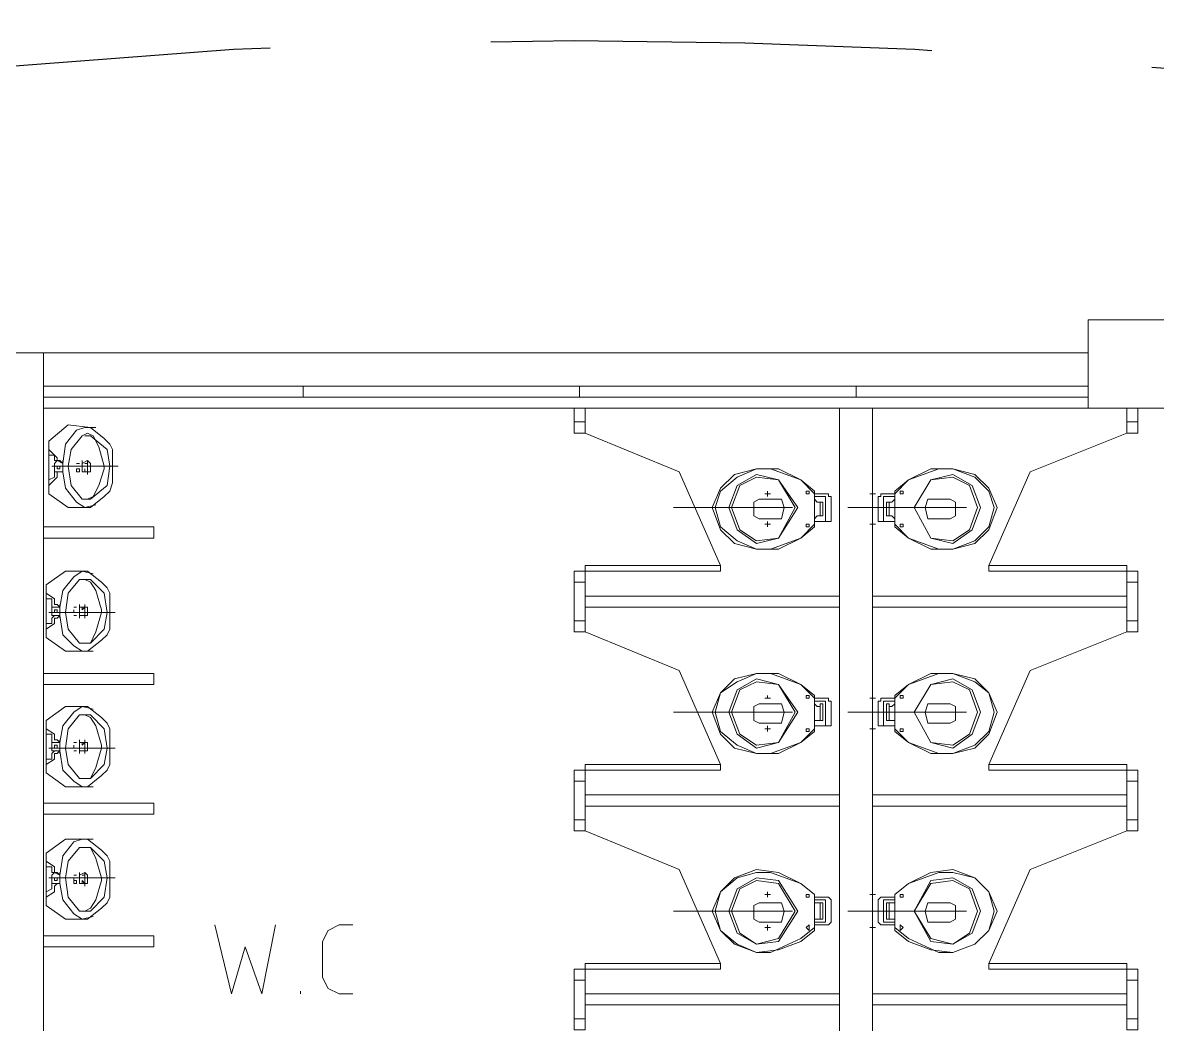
# Model space of a CAD drawing. Header units: millimetres. Extents: x 373 to 563, y 791 to 885.
# Drawn here: x 452.51 to 457.65, y 852.14 to 856.68 of the extents above; entities that cross this region are included whole.
import ezdxf

# ---------------------------------------------------------------- set-up
doc = ezdxf.new("R2010")
doc.units = ezdxf.units.MM
doc.linetypes.add('JIS_02_2.0', pattern=[3, 2, -1])
doc.layers.add('wireless', color=1, linetype='Continuous')

msp = doc.modelspace()

# ---------------------------------------------------------------- linework, layer by layer
at = {"color": 7, "lineweight": 0}
for points in [[(457.3347, 854.9281), (457.7355, 854.9281), (457.7355, 855.3289), (457.3347, 855.3289), (457.3347, 854.9281), (457.3347, 854.9281)], [(448.9681, 855.1786), (457.3347, 855.1786)], [(452.6003, 848.6907), (452.6003, 855.1786)], [(452.6003, 855.0283), (457.3347, 855.0283)], [(453.7776, 854.9782), (453.7776, 855.0283)], [(455.0301, 854.9782), (455.0301, 855.0283)], [(456.2826, 854.9782), (456.2826, 855.0283)], [(452.6003, 854.9782), (457.3347, 854.9782)], [(452.6003, 854.9281), (453.1013, 854.9281)], [(452.6253, 854.9281), (457.3347, 854.9281)], [(454.717, 854.9281), (453.7275, 854.9281)], [(455.0552, 854.8655), (455.0051, 854.8655), (455.0051, 854.9281), (455.0552, 854.9281), (455.0552, 854.8655), (455.0552, 854.8655)], [(455.0051, 854.8655), (455.0051, 854.9281)], [(455.0552, 854.8655), (455.0552, 854.9281)], [(456.0446, 854.9281), (456.1949, 854.9281)], [(456.2074, 850.5193), (456.2074, 854.9281)], [(456.3577, 850.5193), (456.3577, 854.9281)], [(457.51, 854.8655), (457.5601, 854.8655), (457.5601, 854.9281), (457.51, 854.9281), (457.51, 854.8655), (457.51, 854.8655)], [(457.51, 854.8655), (457.51, 854.9281)], [(457.5601, 854.8655), (457.5601, 854.9281)], [(452.8132, 854.8404), (452.713, 854.8529), (452.6253, 854.7778)], [(452.7506, 854.8279), (452.7005, 854.7653)], [(452.8383, 854.8404), (452.7882, 854.8404), (452.7506, 854.8279)], [(452.8758, 854.7903), (452.8132, 854.8404)], [(455.0552, 854.8154), (455.0051, 854.8154), (455.0051, 854.8655), (455.0552, 854.8655), (455.0552, 854.8154), (455.0552, 854.8154)], [(457.51, 854.8154), (457.5601, 854.8154), (457.5601, 854.8655), (457.51, 854.8655), (457.51, 854.8154), (457.51, 854.8154)], [(452.6253, 854.5523), (452.6253, 854.6651), (452.6253, 854.7778)], [(452.7756, 854.8028), (452.7255, 854.7402)], [(452.8257, 854.8028), (452.8007, 854.8154), (452.7756, 854.8028)], [(452.7882, 854.5148), (452.8132, 854.5148), (452.8884, 854.5774), (452.9009, 854.6651), (452.8884, 854.7402), (452.8132, 854.8028), (452.7882, 854.8028)], [(452.8508, 854.7527), (452.8257, 854.8028)], [(452.9009, 854.7653), (452.8758, 854.7903)], [(455.6689, 854.2142), (455.481, 854.64), (455.0552, 854.8154)], [(457.51, 854.8154), (457.0717, 854.64), (456.8838, 854.2142)], [(452.6253, 854.7402), (452.6504, 854.7152), (452.6629, 854.7026), (452.6629, 854.6901)], [(452.7005, 854.7653), (452.688, 854.6776)], [(452.7255, 854.7402), (452.713, 854.6651)], [(452.8758, 854.6651), (452.8508, 854.7527)], [(452.9134, 854.7402), (452.9009, 854.7653)], [(452.9134, 854.7026), (452.9134, 854.7402)], [(452.6253, 854.7152), (452.6504, 854.7152)], [(452.9385, 854.6651), (452.6379, 854.6651)], [(452.6504, 854.7026), (452.6504, 854.7152)], [(452.6504, 854.7026), (452.6504, 854.6901)], [(452.6504, 854.6901), (452.6629, 854.6901)], [(452.688, 854.6651), (452.688, 854.6776), (452.6629, 854.6901), (452.6504, 854.6776), (452.6504, 854.6651), (452.6504, 854.64), (452.6629, 854.64), (452.688, 854.64), (452.688, 854.6651), (452.688, 854.6651)], [(452.6629, 854.6901), (452.6754, 854.6901)], [(452.6754, 854.6651), (452.6629, 854.6651), (452.6629, 854.6525), (452.6754, 854.6525), (452.6754, 854.6651), (452.6754, 854.6651)], [(452.688, 854.6776), (452.6754, 854.6901)], [(452.688, 854.64), (452.688, 854.6901)], [(452.713, 854.6651), (452.7255, 854.5774)], [(452.7631, 854.6776), (452.7506, 854.6776), (452.7631, 854.6776), (452.7631, 854.6776)], [(452.7756, 854.6901), (452.7756, 854.6776), (452.7756, 854.6901), (452.7756, 854.6901)], [(452.8132, 854.6651), (452.8132, 854.6776), (452.8007, 854.6901), (452.7756, 854.6776), (452.7756, 854.6651), (452.7756, 854.64), (452.8007, 854.64), (452.8132, 854.64), (452.8132, 854.6651), (452.8132, 854.6651)], [(452.7756, 854.6651), (452.7756, 854.6525), (452.7756, 854.6651), (452.7756, 854.6651)], [(452.8007, 854.6776), (452.7882, 854.6776), (452.8007, 854.6776), (452.8007, 854.6776)], [(452.8007, 854.6901), (452.8007, 854.6651)], [(452.8007, 854.6651), (452.8007, 854.6525), (452.8007, 854.6651), (452.8007, 854.6651)], [(452.8007, 854.6275), (452.8007, 854.6651)], [(452.8758, 854.6651), (452.8758, 854.6525)], [(452.9134, 854.6651), (452.9134, 854.7026)], [(452.9134, 854.6275), (452.9134, 854.6651)], [(452.6253, 854.5774), (452.6504, 854.6024), (452.6629, 854.615), (452.6629, 854.6275)], [(452.6253, 854.615), (452.6253, 854.6024)], [(452.6253, 854.6024), (452.6504, 854.615)], [(452.6629, 854.64), (452.6504, 854.64), (452.6504, 854.6275)], [(452.6504, 854.615), (452.6504, 854.6275)], [(452.6754, 854.64), (452.6629, 854.64), (452.6629, 854.6275)], [(452.6754, 854.64), (452.688, 854.64)], [(452.688, 854.64), (452.7005, 854.5649), (452.7506, 854.5022)], [(452.7631, 854.64), (452.7631, 854.6525), (452.7506, 854.6525), (452.7506, 854.64), (452.7631, 854.64), (452.7631, 854.64)], [(452.7882, 854.64), (452.7882, 854.6525), (452.7882, 854.64), (452.7882, 854.64)], [(452.8508, 854.5774), (452.8758, 854.6525)], [(452.9134, 854.5899), (452.9134, 854.6275)], [(456.0947, 854.5398), (456.0321, 854.6024), (455.8943, 854.6525), (455.8317, 854.6525), (455.744, 854.615), (455.6689, 854.5523), (455.6438, 854.4772), (455.6689, 854.3895), (455.744, 854.3269), (455.8317, 854.2893), (455.8943, 854.2893), (456.0321, 854.3394), (456.0947, 854.402)], [(455.7315, 854.6275), (455.6689, 854.5649)], [(455.9319, 854.6024), (455.8317, 854.6275), (455.744, 854.5774), (455.7064, 854.4772), (455.744, 854.377), (455.8317, 854.3144), (455.9319, 854.3394), (456.0196, 854.4772)], [(455.9319, 854.6024), (455.8317, 854.615), (455.7565, 854.5774), (455.719, 854.4772), (455.7565, 854.377), (455.8317, 854.3269), (455.9319, 854.3394), (456.007, 854.4772)], [(455.8317, 854.6525), (455.7315, 854.6275)], [(455.9319, 854.6525), (455.8317, 854.6525)], [(456.0321, 854.6024), (455.9319, 854.6525)], [(456.5206, 854.3394), (456.6208, 854.2893), (456.721, 854.2893), (456.8212, 854.3144), (456.8838, 854.377), (456.9214, 854.4772), (456.8838, 854.5649), (456.8212, 854.6275), (456.721, 854.6525), (456.6208, 854.6525), (456.5206, 854.6024), (456.4579, 854.5523), (456.4579, 854.5398), (456.3953, 854.5398)], [(456.6583, 854.6525), (456.5206, 854.6024)], [(456.721, 854.6275), (456.6208, 854.6024)], [(456.721, 854.615), (456.6208, 854.6024)], [(456.721, 854.6525), (456.6583, 854.6525)], [(456.8212, 854.615), (456.721, 854.6525)], [(456.8086, 854.5774), (456.721, 854.6275)], [(456.7961, 854.5774), (456.721, 854.615)], [(456.8838, 854.5523), (456.8212, 854.615)], [(452.7255, 854.5774), (452.7756, 854.5148)], [(452.8257, 854.5273), (452.8508, 854.5774)], [(452.9009, 854.5523), (452.9134, 854.5899)], [(455.6689, 854.5649), (455.6313, 854.4772)], [(456.007, 854.4772), (455.9319, 854.6024)], [(456.0196, 854.4772), (455.9319, 854.6024)], [(456.0947, 854.5523), (456.0321, 854.6024)], [(456.5206, 854.6024), (456.4579, 854.5398)], [(456.6208, 854.6024), (456.5456, 854.4772)], [(456.6208, 854.6024), (456.5456, 854.4772)], [(456.8337, 854.4772), (456.7961, 854.5774)], [(456.8462, 854.4772), (456.8086, 854.5774)], [(452.6253, 854.5523), (452.6253, 854.5398)], [(452.6253, 854.5398), (452.713, 854.4772), (452.8132, 854.4772)], [(452.7756, 854.5148), (452.8007, 854.5148), (452.8257, 854.5273)], [(452.8132, 854.4772), (452.8758, 854.5273)], [(452.8758, 854.5273), (452.9009, 854.5523)], [(455.8442, 854.5148), (455.8192, 854.5022)], [(455.8442, 854.5148), (455.9444, 854.5148)], [(455.8693, 854.5398), (455.8943, 854.5398)], [(455.8818, 854.5523), (455.8818, 854.5273)], [(455.9444, 854.4271), (455.9569, 854.4772), (455.9444, 854.5148)], [(456.0697, 854.5398), (456.0697, 854.5523), (456.0571, 854.5523), (456.0571, 854.5398), (456.0697, 854.5398), (456.0697, 854.5398)], [(456.0947, 854.5398), (456.0947, 854.5523)], [(456.0947, 854.5398), (456.1573, 854.5398)], [(456.0947, 854.5398), (456.0947, 854.4772)], [(456.0947, 854.5273), (456.1448, 854.5273)], [(456.0947, 854.5148), (456.1072, 854.5022)], [(456.1448, 854.5148), (456.1448, 854.5273)], [(456.1448, 854.5148), (456.1448, 854.4772), (456.1448, 854.4271)], [(456.1699, 854.5273), (456.1573, 854.5273), (456.1573, 854.5398)], [(456.1699, 854.5273), (456.1699, 854.4772), (456.1699, 854.4146)], [(456.3703, 854.5398), (456.3452, 854.5398)], [(456.3577, 854.5523), (456.3577, 854.5273)], [(456.3953, 854.5398), (456.3953, 854.5273), (456.3828, 854.5273)], [(456.3828, 854.5273), (456.3828, 854.4772), (456.3828, 854.4146)], [(456.4579, 854.5273), (456.4078, 854.5273)], [(456.4078, 854.5273), (456.4078, 854.5148)], [(456.4078, 854.5148), (456.4078, 854.4772), (456.4078, 854.4271)], [(456.4454, 854.5022), (456.4579, 854.5148)], [(456.4579, 854.5398), (456.4579, 854.4772)], [(456.4955, 854.5398), (456.4955, 854.5523), (456.483, 854.5523), (456.483, 854.5398), (456.4955, 854.5398), (456.4955, 854.5398)], [(456.6082, 854.5148), (456.5957, 854.4772), (456.6082, 854.4271)], [(456.7335, 854.5022), (456.7084, 854.5148), (456.6082, 854.5148)], [(456.9088, 854.4772), (456.8838, 854.5523)], [(452.7506, 854.5022), (452.7882, 854.4772), (452.8383, 854.4897)], [(455.456, 854.4772), (455.9945, 854.4772)], [(455.6313, 854.4772), (455.6689, 854.377)], [(455.8192, 854.4396), (455.8192, 854.5022)], [(456.0947, 854.4146), (456.0947, 854.4772)], [(456.1072, 854.5022), (456.1198, 854.5022), (456.1323, 854.5022), (456.1323, 854.4772)], [(456.1072, 854.4396), (456.1198, 854.4396), (456.1323, 854.4396), (456.1323, 854.4772)], [(456.1198, 854.5022), (456.1198, 854.4772), (456.1198, 854.4396)], [(456.7836, 854.4772), (456.245, 854.4772)], [(456.4454, 854.5022), (456.4329, 854.5022), (456.4204, 854.5022), (456.4204, 854.4772)], [(456.4454, 854.4396), (456.4329, 854.4396), (456.4204, 854.4396), (456.4204, 854.4772)], [(456.4329, 854.5022), (456.4329, 854.4772), (456.4329, 854.4396)], [(456.9088, 854.4772), (456.8838, 854.3895), (456.8212, 854.3269), (456.721, 854.2893), (456.6583, 854.2893), (456.5206, 854.3394), (456.4579, 854.402)], [(456.4579, 854.4146), (456.4579, 854.4772)], [(456.5456, 854.4772), (456.6208, 854.3394)], [(456.5456, 854.4772), (456.6208, 854.3394)], [(456.7335, 854.4396), (456.7335, 854.5022)], [(456.7961, 854.377), (456.8337, 854.4772)], [(456.8086, 854.377), (456.8462, 854.4772)], [(455.9444, 854.4271), (455.8442, 854.4271), (455.8192, 854.4396)], [(455.8818, 854.3895), (455.8818, 854.4146)], [(456.1072, 854.4396), (456.0947, 854.4271)], [(456.1448, 854.4146), (456.0947, 854.4146)], [(456.1573, 854.4146), (456.0947, 854.4146), (456.0947, 854.402), (456.0947, 854.3895)], [(456.1448, 854.4146), (456.1448, 854.4271)], [(456.1573, 854.4146), (456.1699, 854.4146)], [(456.3577, 854.3895), (456.3577, 854.4146)], [(456.3828, 854.4146), (456.3953, 854.4146)], [(456.3953, 854.4146), (456.4579, 854.4146), (456.4579, 854.402), (456.4579, 854.3895)], [(456.4078, 854.4271), (456.4078, 854.4146)], [(456.4078, 854.4146), (456.4579, 854.4146)], [(456.4579, 854.4271), (456.4454, 854.4396)], [(456.6082, 854.4271), (456.7084, 854.4271), (456.7335, 854.4396)], [(452.6003, 854.3895), (453.1013, 854.3895)], [(453.1013, 854.3394), (453.1013, 854.3895)], [(455.6689, 854.377), (455.7315, 854.3144)], [(455.8693, 854.402), (455.8943, 854.402)], [(456.0947, 854.3895), (456.0321, 854.3394)], [(456.0697, 854.402), (456.0571, 854.402), (456.0571, 854.3895), (456.0697, 854.3895), (456.0697, 854.402), (456.0697, 854.402)], [(456.3703, 854.402), (456.3452, 854.402)], [(456.4579, 854.3895), (456.5206, 854.3394)], [(456.4955, 854.402), (456.483, 854.402), (456.483, 854.3895), (456.4955, 854.3895), (456.4955, 854.402), (456.4955, 854.402)], [(456.721, 854.3269), (456.7961, 854.377)], [(456.721, 854.3144), (456.8086, 854.377)], [(452.6003, 854.3394), (453.1013, 854.3394)], [(455.7315, 854.3144), (455.8317, 854.2893)], [(455.9319, 854.2893), (456.0321, 854.3394)], [(456.6208, 854.3394), (456.721, 854.3269)], [(456.6208, 854.3394), (456.721, 854.3144)], [(455.8317, 854.2893), (455.9319, 854.2893)], [(455.0552, 854.1891), (455.6689, 854.1891), (455.6689, 854.2142), (455.0552, 854.2142), (455.0552, 854.1891), (455.0552, 854.1891)], [(457.51, 854.1891), (456.8838, 854.1891), (456.8838, 854.2142), (457.51, 854.2142), (457.51, 854.1891), (457.51, 854.1891)], [(452.8007, 854.1891), (452.7005, 854.1891), (452.6128, 854.1265)], [(452.7381, 854.1641), (452.688, 854.1014)], [(452.7631, 854.1515), (452.713, 854.0889)], [(452.8257, 854.1766), (452.7756, 854.1891), (452.7381, 854.1641)], [(452.8132, 854.139), (452.7882, 854.1515), (452.7631, 854.1515)], [(452.7756, 853.8635), (452.8132, 853.8635), (452.8758, 853.9261), (452.8884, 854.0012), (452.8758, 854.0889), (452.8132, 854.1515), (452.7756, 854.1515)], [(452.8633, 854.139), (452.8007, 854.1891)], [(455.0552, 854.139), (455.0051, 854.139), (455.0051, 854.1891), (455.0552, 854.1891), (455.0552, 854.139), (455.0552, 854.139)], [(457.51, 854.139), (457.5601, 854.139), (457.5601, 854.1891), (457.51, 854.1891), (457.51, 854.139), (457.51, 854.139)], [(452.6128, 853.9011), (452.6128, 854.0012), (452.6128, 854.114), (452.6128, 854.1265)], [(452.688, 854.1014), (452.6754, 854.0263)], [(452.8383, 854.1014), (452.8132, 854.139)], [(452.8633, 854.0138), (452.8383, 854.1014)], [(452.8884, 854.114), (452.8633, 854.139)], [(452.9009, 854.0889), (452.8884, 854.114)], [(455.0552, 853.9637), (455.0051, 853.9637), (455.0051, 854.139), (455.0552, 854.139), (455.0552, 853.9637), (455.0552, 853.9637)], [(455.0051, 853.9637), (455.0051, 854.139)], [(455.0552, 853.9637), (455.0552, 854.139)], [(457.51, 853.9637), (457.5601, 853.9637), (457.5601, 854.139), (457.51, 854.139), (457.51, 853.9637), (457.51, 853.9637)], [(457.51, 853.9637), (457.51, 854.139)], [(457.5601, 853.9637), (457.5601, 854.139)], [(452.6128, 854.0889), (452.6504, 854.0639), (452.6504, 854.0513), (452.6504, 854.0388)], [(452.6128, 854.0639), (452.6379, 854.0639)], [(452.6379, 854.0513), (452.6379, 854.0639)], [(452.6379, 854.0513), (452.6379, 854.0388)], [(452.713, 854.0889), (452.7005, 854.0012)], [(452.9009, 854.0388), (452.9009, 854.0889)], [(455.0552, 854.0764), (456.2074, 854.0764)], [(456.3577, 854.0764), (457.51, 854.0764)], [(452.9259, 854.0012), (452.6253, 854.0012)], [(452.6379, 854.0388), (452.6379, 854.0263), (452.6504, 854.0263)], [(452.6754, 854.0012), (452.6754, 854.0263), (452.6504, 854.0263), (452.6379, 854.0263), (452.6379, 854.0012), (452.6379, 853.9887), (452.6504, 853.9887), (452.6754, 853.9887), (452.6754, 854.0012), (452.6754, 854.0012)], [(452.6504, 854.0388), (452.6629, 854.0388)], [(452.6629, 854.0012), (452.6629, 854.0138), (452.6504, 854.0138), (452.6504, 854.0012), (452.6629, 854.0012), (452.6629, 854.0012)], [(452.6754, 854.0263), (452.6629, 854.0388)], [(452.6754, 853.9762), (452.6754, 854.0388)], [(452.7005, 854.0012), (452.713, 853.9261)], [(452.7506, 854.0263), (452.7381, 854.0263), (452.7506, 854.0263), (452.7506, 854.0263)], [(452.7381, 854.0012), (452.7381, 854.0138), (452.7381, 854.0012), (452.7381, 854.0012)], [(452.7631, 854.0263), (452.7631, 854.0388), (452.7631, 854.0263), (452.7631, 854.0263)], [(452.8007, 854.0012), (452.8007, 854.0263), (452.7882, 854.0263), (452.7631, 854.0263), (452.7631, 854.0012), (452.7631, 853.9887), (452.7882, 853.9887), (452.8007, 853.9887), (452.8007, 854.0012), (452.8007, 854.0012)], [(452.7631, 854.0012), (452.7631, 854.0138), (452.7631, 854.0012), (452.7631, 854.0012)], [(452.7882, 854.0263), (452.7756, 854.0263), (452.7756, 854.0138), (452.7882, 854.0263), (452.7882, 854.0263)], [(452.7882, 854.0388), (452.7882, 854.0012)], [(452.7882, 854.0012), (452.7882, 854.0138), (452.7882, 854.0012), (452.7882, 854.0012)], [(452.7882, 853.9762), (452.7882, 854.0012)], [(452.8383, 853.9136), (452.8633, 854.0012)], [(452.8633, 854.0138), (452.8633, 854.0012)], [(452.9009, 854.0138), (452.9009, 854.0388)], [(452.9009, 854.0138), (452.9009, 854.0012)], [(452.9009, 853.9762), (452.9009, 854.0012)], [(455.0552, 854.0263), (456.2074, 854.0263)], [(456.3577, 854.0263), (457.51, 854.0263)], [(452.6128, 853.9261), (452.6504, 853.9512), (452.6504, 853.9637), (452.6504, 853.9762)], [(452.6128, 853.9512), (452.6379, 853.9512)], [(452.6504, 853.9887), (452.6379, 853.9762)], [(452.6379, 853.9637), (452.6379, 853.9762)], [(452.6379, 853.9512), (452.6379, 853.9637)], [(452.6629, 853.9762), (452.6504, 853.9762)], [(452.6629, 853.9762), (452.6754, 853.9887)], [(452.6754, 853.9887), (452.688, 853.9011), (452.7381, 853.851)], [(452.7506, 853.9887), (452.7381, 853.9887), (452.7506, 853.9887), (452.7506, 853.9887)], [(452.7631, 853.9887), (452.7631, 853.9762), (452.7631, 853.9887), (452.7631, 853.9887)], [(452.7882, 853.9887), (452.7756, 853.9887), (452.7882, 853.9887), (452.7882, 853.9887)], [(452.9009, 853.9261), (452.9009, 853.9762)], [(455.0552, 853.9136), (455.0051, 853.9136), (455.0051, 853.9637), (455.0552, 853.9637), (455.0552, 853.9136), (455.0552, 853.9136)], [(457.51, 853.9136), (457.5601, 853.9136), (457.5601, 853.9637), (457.51, 853.9637), (457.51, 853.9136), (457.51, 853.9136)], [(452.6128, 853.9011), (452.6128, 853.8885)], [(452.713, 853.9261), (452.7631, 853.8635)], [(452.8132, 853.8635), (452.8383, 853.9136)], [(452.8633, 853.876), (452.8884, 853.9011)], [(452.8884, 853.9011), (452.9009, 853.9261)], [(455.6689, 853.3124), (455.481, 853.7382), (455.0552, 853.9136)], [(457.51, 853.9136), (457.0717, 853.7382), (456.8838, 853.3124)], [(452.6128, 853.8885), (452.7005, 853.8259), (452.8007, 853.8259)], [(452.7381, 853.851), (452.7756, 853.8259), (452.8257, 853.8259)], [(452.7631, 853.8635), (452.7882, 853.8635), (452.8132, 853.8635)], [(452.8007, 853.8259), (452.8633, 853.876)], [(452.6003, 853.7257), (453.1013, 853.7257)], [(453.1013, 853.6756), (453.1013, 853.7257)], [(456.0947, 853.613), (456.0321, 853.6756), (455.8943, 853.7257), (455.8317, 853.7257), (455.744, 853.6881), (455.6689, 853.638), (455.6438, 853.5504), (455.6689, 853.4627), (455.744, 853.4001), (455.8317, 853.3625), (455.8943, 853.3625), (456.0321, 853.4126), (456.0947, 853.4752)], [(455.7315, 853.7007), (455.6689, 853.638)], [(455.9319, 853.6756), (455.8317, 853.7007), (455.744, 853.6506), (455.7064, 853.5504), (455.744, 853.4502), (455.8317, 853.3875), (455.9319, 853.4126), (456.0196, 853.5504)], [(455.9319, 853.6756), (455.8317, 853.6881), (455.7565, 853.6506), (455.719, 853.5504), (455.7565, 853.4502), (455.8317, 853.4001), (455.9319, 853.4126), (456.007, 853.5504)], [(455.8317, 853.7257), (455.7315, 853.7007)], [(455.9319, 853.7257), (455.8317, 853.7257)], [(456.0321, 853.6756), (455.9319, 853.7257)], [(456.5206, 853.4126), (456.6208, 853.3625), (456.721, 853.3625), (456.8212, 853.3875), (456.8838, 853.4502), (456.9214, 853.5504), (456.8838, 853.638), (456.8212, 853.7007), (456.721, 853.7257), (456.6208, 853.7257), (456.5206, 853.6756), (456.4579, 853.6255), (456.4579, 853.613), (456.3953, 853.613)], [(456.6583, 853.7257), (456.5206, 853.6756)], [(456.721, 853.7007), (456.6208, 853.6756)], [(456.721, 853.6881), (456.6208, 853.6756)], [(456.721, 853.7257), (456.6583, 853.7257)], [(456.8212, 853.6881), (456.721, 853.7257)], [(456.8086, 853.6506), (456.721, 853.7007)], [(456.7961, 853.6506), (456.721, 853.6881)], [(456.8838, 853.638), (456.8212, 853.6881)], [(452.6003, 853.6756), (453.1013, 853.6756)], [(455.6689, 853.638), (455.6313, 853.5504)], [(456.007, 853.5504), (455.9319, 853.6756)], [(456.0196, 853.5504), (455.9319, 853.6756)], [(456.0947, 853.6255), (456.0321, 853.6756)], [(456.5206, 853.6756), (456.4579, 853.613)], [(456.6208, 853.6756), (456.5456, 853.5504)], [(456.6208, 853.6756), (456.5456, 853.5504)], [(456.8337, 853.5504), (456.7961, 853.6506)], [(456.8462, 853.5504), (456.8086, 853.6506)], [(456.9088, 853.5504), (456.8838, 853.638)], [(455.8442, 853.5879), (455.8192, 853.5754)], [(455.8442, 853.5879), (455.9444, 853.5879)], [(455.8693, 853.613), (455.8943, 853.613)], [(455.8818, 853.6255), (455.8818, 853.613)], [(455.9444, 853.5003), (455.9569, 853.5504), (455.9444, 853.5879)], [(456.0697, 853.613), (456.0697, 853.6255), (456.0571, 853.6255), (456.0571, 853.613), (456.0697, 853.613), (456.0697, 853.613)], [(456.0947, 853.6255), (456.0947, 853.613), (456.1573, 853.613)], [(456.0947, 853.613), (456.0947, 853.5504)], [(456.0947, 853.6005), (456.1448, 853.6005)], [(456.0947, 853.5879), (456.1072, 853.5754)], [(456.1072, 853.5754), (456.1198, 853.5754), (456.1198, 853.5879), (456.1323, 853.5879), (456.1323, 853.5754), (456.1323, 853.5504)], [(456.1448, 853.5879), (456.1448, 853.6005)], [(456.1448, 853.5879), (456.1448, 853.5504), (456.1448, 853.5003)], [(456.1699, 853.6005), (456.1573, 853.6005), (456.1573, 853.613)], [(456.1699, 853.6005), (456.1699, 853.5504), (456.1699, 853.4877)], [(456.3703, 853.613), (456.3452, 853.613)], [(456.3577, 853.6255), (456.3577, 853.613)], [(456.3953, 853.613), (456.3953, 853.6005), (456.3828, 853.6005)], [(456.3828, 853.6005), (456.3828, 853.5504), (456.3828, 853.4877)], [(456.4579, 853.6005), (456.4078, 853.6005)], [(456.4078, 853.6005), (456.4078, 853.5879)], [(456.4078, 853.5879), (456.4078, 853.5504), (456.4078, 853.5003)], [(456.4454, 853.5754), (456.4329, 853.5754), (456.4329, 853.5879), (456.4204, 853.5879), (456.4204, 853.5754), (456.4204, 853.5504)], [(456.4454, 853.5754), (456.4579, 853.5879)], [(456.4579, 853.613), (456.4579, 853.5504)], [(456.4955, 853.613), (456.4955, 853.6255), (456.483, 853.6255), (456.483, 853.613), (456.4955, 853.613), (456.4955, 853.613)], [(456.6082, 853.5879), (456.5957, 853.5504), (456.6082, 853.5003)], [(456.7335, 853.5754), (456.7084, 853.5879), (456.6082, 853.5879)], [(452.8007, 853.5754), (452.7005, 853.5754), (452.6128, 853.5128)], [(452.7381, 853.5504), (452.688, 853.4877)], [(452.7631, 853.5378), (452.713, 853.4752)], [(452.8257, 853.5629), (452.7756, 853.5754), (452.7381, 853.5504)], [(452.8132, 853.5253), (452.7882, 853.5378), (452.7631, 853.5378)], [(452.7756, 853.2498), (452.8132, 853.2498), (452.8758, 853.3124), (452.8884, 853.3875), (452.8758, 853.4752), (452.8132, 853.5378), (452.7756, 853.5378)], [(452.8633, 853.5253), (452.8007, 853.5754)], [(455.456, 853.5504), (455.9945, 853.5504)], [(455.6313, 853.5504), (455.6689, 853.4502)], [(455.8192, 853.5128), (455.8192, 853.5754)], [(456.0947, 853.4877), (456.0947, 853.5504)], [(456.1072, 853.5128), (456.1198, 853.5128), (456.1323, 853.5128), (456.1323, 853.5504)], [(456.1198, 853.5754), (456.1198, 853.5504), (456.1198, 853.5128)], [(456.7836, 853.5504), (456.245, 853.5504)], [(456.4454, 853.5128), (456.4329, 853.5128), (456.4204, 853.5128), (456.4204, 853.5504)], [(456.4329, 853.5754), (456.4329, 853.5504), (456.4329, 853.5128)], [(456.9088, 853.5504), (456.8838, 853.4627), (456.8212, 853.4001), (456.721, 853.3625), (456.6583, 853.3625), (456.5206, 853.4126), (456.4579, 853.4752)], [(456.4579, 853.4877), (456.4579, 853.5504)], [(456.5456, 853.5504), (456.6208, 853.4126)], [(456.5456, 853.5504), (456.6208, 853.4126)], [(456.7335, 853.5128), (456.7335, 853.5754)], [(456.7961, 853.4502), (456.8337, 853.5504)], [(456.8086, 853.4502), (456.8462, 853.5504)], [(452.6128, 853.2873), (452.6128, 853.3875), (452.6128, 853.5003), (452.6128, 853.5128)], [(452.688, 853.4877), (452.6754, 853.4126)], [(452.8383, 853.4877), (452.8132, 853.5253)], [(452.8633, 853.4001), (452.8383, 853.4877)], [(452.8884, 853.5003), (452.8633, 853.5253)], [(452.9009, 853.4752), (452.8884, 853.5003)], [(455.9444, 853.5003), (455.8442, 853.5003), (455.8192, 853.5128)], [(455.8818, 853.4627), (455.8818, 853.4877)], [(456.1072, 853.5128), (456.0947, 853.5128), (456.0947, 853.5003)], [(456.1448, 853.4877), (456.0947, 853.4877)], [(456.1573, 853.4877), (456.0947, 853.4877), (456.0947, 853.4752), (456.0947, 853.4627)], [(456.1448, 853.4877), (456.1448, 853.5003)], [(456.1573, 853.4877), (456.1699, 853.4877)], [(456.3577, 853.4627), (456.3577, 853.4877)], [(456.3828, 853.4877), (456.3953, 853.4877)], [(456.3953, 853.4877), (456.4579, 853.4877), (456.4579, 853.4752), (456.4579, 853.4627)], [(456.4078, 853.5003), (456.4078, 853.4877)], [(456.4078, 853.4877), (456.4579, 853.4877)], [(456.4579, 853.5003), (456.4579, 853.5128), (456.4454, 853.5128)], [(456.6082, 853.5003), (456.7084, 853.5003), (456.7335, 853.5128)], [(452.6128, 853.4752), (452.6504, 853.4502), (452.6504, 853.4376), (452.6504, 853.4251)], [(452.6128, 853.4502), (452.6379, 853.4502)], [(452.6379, 853.4376), (452.6379, 853.4502)], [(452.6379, 853.4376), (452.6379, 853.4251)], [(452.713, 853.4752), (452.7005, 853.3875)], [(452.9009, 853.4251), (452.9009, 853.4752)], [(455.6689, 853.4502), (455.7315, 853.3875)], [(455.8693, 853.4752), (455.8943, 853.4752)], [(456.0947, 853.4627), (456.0321, 853.4126)], [(456.0697, 853.4752), (456.0571, 853.4752), (456.0571, 853.4627), (456.0697, 853.4627), (456.0697, 853.4752), (456.0697, 853.4752)], [(456.3703, 853.4752), (456.3452, 853.4752)], [(456.4579, 853.4627), (456.5206, 853.4126)], [(456.4955, 853.4752), (456.483, 853.4752), (456.483, 853.4627), (456.4955, 853.4627), (456.4955, 853.4752), (456.4955, 853.4752)], [(456.721, 853.4001), (456.7961, 853.4502)], [(456.721, 853.3875), (456.8086, 853.4502)], [(452.9259, 853.3875), (452.6253, 853.3875)], [(452.6379, 853.4251), (452.6379, 853.4126), (452.6504, 853.4126)], [(452.6754, 853.3875), (452.6754, 853.4126), (452.6504, 853.4126), (452.6379, 853.4126), (452.6379, 853.3875), (452.6379, 853.375), (452.6504, 853.375), (452.6754, 853.375), (452.6754, 853.3875), (452.6754, 853.3875)], [(452.6504, 853.4251), (452.6629, 853.4251)], [(452.6629, 853.3875), (452.6629, 853.4001), (452.6504, 853.4001), (452.6504, 853.3875), (452.6629, 853.3875), (452.6629, 853.3875)], [(452.6754, 853.4126), (452.6629, 853.4251)], [(452.6754, 853.3625), (452.6754, 853.4251)], [(452.7005, 853.3875), (452.713, 853.3124)], [(452.7506, 853.4126), (452.7381, 853.4126), (452.7506, 853.4126), (452.7506, 853.4126)], [(452.7381, 853.3875), (452.7381, 853.4001), (452.7381, 853.3875), (452.7381, 853.3875)], [(452.7631, 853.4126), (452.7631, 853.4251), (452.7631, 853.4126), (452.7631, 853.4126)], [(452.8007, 853.3875), (452.8007, 853.4126), (452.7882, 853.4126), (452.7631, 853.4126), (452.7631, 853.3875), (452.7631, 853.375), (452.7882, 853.375), (452.8007, 853.375), (452.8007, 853.3875), (452.8007, 853.3875)], [(452.7631, 853.3875), (452.7631, 853.4001), (452.7631, 853.3875), (452.7631, 853.3875)], [(452.7882, 853.4126), (452.7756, 853.4126), (452.7756, 853.4001), (452.7882, 853.4126), (452.7882, 853.4126)], [(452.7882, 853.4251), (452.7882, 853.3875)], [(452.7882, 853.3875), (452.7882, 853.4001), (452.7882, 853.3875), (452.7882, 853.3875)], [(452.7882, 853.3625), (452.7882, 853.3875)], [(452.8383, 853.2999), (452.8633, 853.3875)], [(452.8633, 853.4001), (452.8633, 853.3875)], [(452.9009, 853.4001), (452.9009, 853.4251)], [(452.9009, 853.4001), (452.9009, 853.3875)], [(452.9009, 853.3625), (452.9009, 853.3875)], [(455.7315, 853.3875), (455.8317, 853.3625)], [(455.9319, 853.3625), (456.0321, 853.4126)], [(456.6208, 853.4126), (456.721, 853.4001)], [(456.6208, 853.4126), (456.721, 853.3875)], [(452.6128, 853.3124), (452.6504, 853.3374), (452.6504, 853.35), (452.6504, 853.3625)], [(452.6128, 853.3374), (452.6379, 853.3374)], [(452.6504, 853.375), (452.6379, 853.3625)], [(452.6379, 853.35), (452.6379, 853.3625)], [(452.6379, 853.3374), (452.6379, 853.35)], [(452.6629, 853.3625), (452.6504, 853.3625)], [(452.6629, 853.3625), (452.6754, 853.375)], [(452.6754, 853.375), (452.688, 853.2873), (452.7381, 853.2372)], [(452.7506, 853.375), (452.7381, 853.375), (452.7506, 853.375), (452.7506, 853.375)], [(452.7631, 853.375), (452.7631, 853.3625), (452.7631, 853.375), (452.7631, 853.375)], [(452.7882, 853.375), (452.7756, 853.375), (452.7882, 853.375), (452.7882, 853.375)], [(452.9009, 853.3124), (452.9009, 853.3625)], [(455.8317, 853.3625), (455.9319, 853.3625)], [(452.6128, 853.2873), (452.6128, 853.2748)], [(452.713, 853.3124), (452.7631, 853.2498)], [(452.8132, 853.2498), (452.8383, 853.2999)], [(452.8633, 853.2623), (452.8884, 853.2873)], [(452.8884, 853.2873), (452.9009, 853.3124)], [(455.0552, 853.2372), (455.0051, 853.2372), (455.0051, 853.2873), (455.0552, 853.2873), (455.0552, 853.2372), (455.0552, 853.2372)], [(455.0552, 853.2873), (455.6689, 853.2873), (455.6689, 853.3124), (455.0552, 853.3124), (455.0552, 853.2873), (455.0552, 853.2873)], [(457.51, 853.2873), (456.8838, 853.2873), (456.8838, 853.3124), (457.51, 853.3124), (457.51, 853.2873), (457.51, 853.2873)], [(457.51, 853.2372), (457.5601, 853.2372), (457.5601, 853.2873), (457.51, 853.2873), (457.51, 853.2372), (457.51, 853.2372)], [(452.6128, 853.2748), (452.7005, 853.2122), (452.8007, 853.2122)], [(452.7381, 853.2372), (452.7756, 853.2122), (452.8257, 853.2122)], [(452.7631, 853.2498), (452.7882, 853.2498), (452.8132, 853.2498)], [(452.8007, 853.2122), (452.8633, 853.2623)], [(455.0552, 853.0619), (455.0051, 853.0619), (455.0051, 853.2372), (455.0552, 853.2372), (455.0552, 853.0619), (455.0552, 853.0619)], [(455.0051, 853.0619), (455.0051, 853.2372)], [(455.0552, 853.0619), (455.0552, 853.2372)], [(457.51, 853.0619), (457.5601, 853.0619), (457.5601, 853.2372), (457.51, 853.2372), (457.51, 853.0619), (457.51, 853.0619)], [(457.51, 853.0619), (457.51, 853.2372)], [(457.5601, 853.0619), (457.5601, 853.2372)], [(455.0552, 853.1746), (456.2074, 853.1746)], [(456.3577, 853.1746), (457.51, 853.1746)], [(452.6003, 853.137), (453.1013, 853.137)], [(453.1013, 853.0869), (453.1013, 853.137)], [(455.0552, 853.1245), (456.2074, 853.1245)], [(456.3577, 853.1245), (457.51, 853.1245)], [(452.6003, 853.0869), (453.1013, 853.0869)], [(455.0552, 853.0118), (455.0051, 853.0118), (455.0051, 853.0619), (455.0552, 853.0619), (455.0552, 853.0118), (455.0552, 853.0118)], [(457.51, 853.0118), (457.5601, 853.0118), (457.5601, 853.0619), (457.51, 853.0619), (457.51, 853.0118), (457.51, 853.0118)], [(452.8007, 852.9742), (452.7005, 852.9742), (452.6128, 852.9116)], [(452.8257, 852.9742), (452.7756, 852.9742), (452.7381, 852.9617)], [(452.8633, 852.9241), (452.8007, 852.9742)], [(455.6689, 852.4106), (455.481, 852.8364), (455.0552, 853.0118)], [(457.51, 853.0118), (457.0717, 852.8364), (456.8838, 852.4106)], [(452.7381, 852.9617), (452.688, 852.8991)], [(452.7631, 852.9366), (452.713, 852.874)], [(452.8132, 852.9366), (452.7882, 852.9366), (452.7631, 852.9366)], [(452.7756, 852.6486), (452.8132, 852.6486), (452.8758, 852.7112), (452.8884, 852.7989), (452.8758, 852.874), (452.8132, 852.9366), (452.7756, 852.9366)], [(452.8383, 852.8865), (452.8132, 852.9366)], [(452.8884, 852.8991), (452.8633, 852.9241)], [(452.6128, 852.6861), (452.6128, 852.7989), (452.6128, 852.9116)], [(452.6128, 852.874), (452.6504, 852.849), (452.6504, 852.8364), (452.6504, 852.8239)], [(452.688, 852.8991), (452.6754, 852.8114)], [(452.713, 852.874), (452.7005, 852.7989)], [(452.8633, 852.7989), (452.8383, 852.8865)], [(452.9009, 852.874), (452.8884, 852.8991)], [(452.9009, 852.8239), (452.9009, 852.874)], [(452.6128, 852.849), (452.6379, 852.849)], [(452.6379, 852.8364), (452.6379, 852.849)], [(452.6379, 852.8364), (452.6379, 852.8239)], [(452.6379, 852.8239), (452.6504, 852.8239)], [(452.6754, 852.7989), (452.6754, 852.8114), (452.6504, 852.8239), (452.6379, 852.8114), (452.6379, 852.7989), (452.6379, 852.7738), (452.6504, 852.7738), (452.6754, 852.7738), (452.6754, 852.7989), (452.6754, 852.7989)], [(452.6504, 852.8239), (452.6629, 852.8239)], [(452.6754, 852.8114), (452.6629, 852.8239)], [(452.6754, 852.7738), (452.6754, 852.8239)], [(452.7631, 852.8239), (452.7631, 852.8114), (452.7631, 852.8239), (452.7631, 852.8239)], [(452.8007, 852.7989), (452.8007, 852.8114), (452.7882, 852.8239), (452.7631, 852.8114), (452.7631, 852.7989), (452.7631, 852.7738), (452.7882, 852.7738), (452.8007, 852.7738), (452.8007, 852.7989), (452.8007, 852.7989)], [(452.7882, 852.8239), (452.7882, 852.7989)], [(452.9009, 852.7989), (452.9009, 852.8239)], [(456.0947, 852.7112), (456.0947, 852.7237), (456.0321, 852.7738), (455.8943, 852.8239), (455.8317, 852.8239), (455.744, 852.7989), (455.6689, 852.7362), (455.6438, 852.6486), (455.6689, 852.5609), (455.744, 852.4983), (455.8317, 852.4607), (455.8943, 852.4607), (456.0321, 852.5233), (456.0947, 852.5734)], [(455.8317, 852.8364), (455.7315, 852.7989)], [(455.9319, 852.8239), (455.8317, 852.8364)], [(456.0321, 852.7738), (455.9319, 852.8239)], [(456.5206, 852.5108), (456.6208, 852.4732), (456.721, 852.4607), (456.8212, 852.4983), (456.8838, 852.5609), (456.9214, 852.6486), (456.8838, 852.7362), (456.8212, 852.7989), (456.721, 852.8364), (456.6208, 852.8239), (456.5206, 852.7738), (456.4579, 852.7237), (456.4579, 852.7112), (456.3953, 852.7112)], [(456.6583, 852.8239), (456.5206, 852.7738)], [(456.721, 852.8239), (456.6583, 852.8239)], [(456.8212, 852.7989), (456.721, 852.8239)], [(452.9259, 852.7989), (452.6253, 852.7989)], [(452.6504, 852.7738), (452.6379, 852.7738), (452.6379, 852.7613)], [(452.6629, 852.7989), (452.6504, 852.7989), (452.6504, 852.7863), (452.6629, 852.7863), (452.6629, 852.7989), (452.6629, 852.7989)], [(452.6629, 852.7738), (452.6504, 852.7613)], [(452.6629, 852.7738), (452.6754, 852.7738)], [(452.6754, 852.7738), (452.688, 852.6987), (452.7381, 852.636)], [(452.7005, 852.7989), (452.713, 852.7112)], [(452.7506, 852.8114), (452.7381, 852.8114), (452.7506, 852.8114), (452.7506, 852.8114)], [(452.7381, 852.7989), (452.7381, 852.7863), (452.7381, 852.7989), (452.7381, 852.7989)], [(452.7506, 852.7738), (452.7506, 852.7863), (452.7381, 852.7863), (452.7381, 852.7738), (452.7506, 852.7738), (452.7506, 852.7738)], [(452.7631, 852.7989), (452.7631, 852.7863), (452.7631, 852.7989), (452.7631, 852.7989)], [(452.7882, 852.8114), (452.7756, 852.8114), (452.7882, 852.8114), (452.7882, 852.8114)], [(452.7882, 852.7738), (452.7756, 852.7863), (452.7756, 852.7738), (452.7882, 852.7738), (452.7882, 852.7738)], [(452.7882, 852.7989), (452.7882, 852.7863), (452.7882, 852.7989), (452.7882, 852.7989)], [(452.7882, 852.7613), (452.7882, 852.7989)], [(452.8383, 852.6987), (452.8633, 852.7863)], [(452.8633, 852.7989), (452.8633, 852.7863)], [(452.9009, 852.7613), (452.9009, 852.7989)], [(455.7315, 852.7989), (455.6689, 852.7362)], [(455.9319, 852.7863), (455.8317, 852.7989), (455.744, 852.7488), (455.7064, 852.6486), (455.744, 852.5484), (455.8317, 852.4983), (455.9319, 852.5108), (456.0196, 852.6486)], [(455.9319, 852.7738), (455.8317, 852.7863), (455.7565, 852.7488), (455.719, 852.6486), (455.7565, 852.5484), (455.8317, 852.4983), (455.9319, 852.5233), (456.007, 852.6486)], [(456.0196, 852.6486), (455.9319, 852.7863)], [(456.007, 852.6486), (455.9319, 852.7738)], [(456.0947, 852.7237), (456.0321, 852.7738)], [(456.5206, 852.7738), (456.4579, 852.7237)], [(456.6208, 852.7863), (456.5456, 852.6486)], [(456.6208, 852.7738), (456.5456, 852.6486)], [(456.721, 852.7989), (456.6208, 852.7863)], [(456.721, 852.7863), (456.6208, 852.7738)], [(456.8086, 852.7488), (456.721, 852.7989)], [(456.7961, 852.7488), (456.721, 852.7863)], [(456.8838, 852.7362), (456.8212, 852.7989)], [(452.6128, 852.7112), (452.6504, 852.7362), (452.6504, 852.7488), (452.6504, 852.7613)], [(452.6128, 852.7362), (452.6379, 852.7488)], [(452.6379, 852.7488), (452.6379, 852.7613)], [(452.713, 852.7112), (452.7631, 852.6486)], [(452.8884, 852.6861), (452.9009, 852.7112)], [(452.9009, 852.7112), (452.9009, 852.7613)], [(455.6689, 852.7362), (455.6313, 852.6486)], [(455.8693, 852.7237), (455.8943, 852.7237)], [(455.8818, 852.7362), (455.8818, 852.7112)], [(456.0697, 852.7237), (456.0571, 852.7237), (456.0571, 852.7112), (456.0697, 852.7112), (456.0697, 852.7237), (456.0697, 852.7237)], [(456.0947, 852.7237), (456.0947, 852.7112), (456.1573, 852.7112)], [(456.0947, 852.7112), (456.0947, 852.6486)], [(456.1699, 852.6987), (456.1573, 852.7112)], [(456.3703, 852.7237), (456.3452, 852.7237)], [(456.3577, 852.7362), (456.3577, 852.7112)], [(456.3953, 852.7112), (456.3828, 852.6987)], [(456.4579, 852.7237), (456.4579, 852.7112)], [(456.4579, 852.7112), (456.4579, 852.6486)], [(456.4955, 852.7237), (456.483, 852.7237), (456.483, 852.7112), (456.4955, 852.7112), (456.4955, 852.7237), (456.4955, 852.7237)], [(456.8337, 852.6486), (456.7961, 852.7488)], [(456.8462, 852.6486), (456.8086, 852.7488)], [(456.9088, 852.6486), (456.8838, 852.7362)], [(452.6128, 852.6861), (452.6128, 852.6736)], [(452.6128, 852.6736), (452.7005, 852.611), (452.8007, 852.611)], [(452.7631, 852.6486), (452.7882, 852.6486), (452.8132, 852.6611)], [(452.8007, 852.611), (452.8633, 852.6611)], [(452.8132, 852.6611), (452.8383, 852.6987)], [(452.8633, 852.6611), (452.8884, 852.6861)], [(455.8442, 852.6861), (455.8192, 852.6736)], [(455.8192, 852.611), (455.8192, 852.6736)], [(455.8442, 852.6861), (455.9444, 852.6861)], [(455.9444, 852.5985), (455.9569, 852.6486), (455.9444, 852.6861)], [(456.0947, 852.6987), (456.1448, 852.6987)], [(456.0947, 852.6861), (456.1072, 852.6861)], [(456.1072, 852.6861), (456.1198, 852.6861), (456.1323, 852.6861), (456.1323, 852.6736), (456.1323, 852.6486)], [(456.1198, 852.6861), (456.1198, 852.6486), (456.1198, 852.611)], [(456.1448, 852.6861), (456.1448, 852.6987)], [(456.1448, 852.6861), (456.1448, 852.6486), (456.1448, 852.5985)], [(456.1699, 852.6987), (456.1699, 852.6486), (456.1699, 852.5985)], [(456.3828, 852.6987), (456.3828, 852.6486), (456.3828, 852.5985)], [(456.4579, 852.6987), (456.4078, 852.6987)], [(456.4078, 852.6987), (456.4078, 852.6861)], [(456.4078, 852.6861), (456.4078, 852.6486), (456.4078, 852.5985)], [(456.4454, 852.6861), (456.4329, 852.6861), (456.4204, 852.6861), (456.4204, 852.6736), (456.4204, 852.6486)], [(456.4329, 852.6861), (456.4329, 852.6486), (456.4329, 852.611)], [(456.4454, 852.6861), (456.4579, 852.6861)], [(456.6082, 852.6861), (456.5957, 852.6486), (456.6082, 852.5985)], [(456.7335, 852.6736), (456.7084, 852.6861), (456.6082, 852.6861)], [(456.7335, 852.611), (456.7335, 852.6736)], [(452.7381, 852.636), (452.7756, 852.611), (452.8257, 852.6235)], [(455.456, 852.6486), (455.9945, 852.6486)], [(455.6313, 852.6486), (455.6689, 852.5609)], [(455.9444, 852.5985), (455.8442, 852.5985), (455.8192, 852.611)], [(456.0947, 852.5859), (456.0947, 852.6486)], [(456.1072, 852.611), (456.0947, 852.611), (456.0947, 852.5985)], [(456.1072, 852.611), (456.1198, 852.611), (456.1323, 852.611), (456.1323, 852.6486)], [(456.7836, 852.6486), (456.245, 852.6486)], [(456.4454, 852.611), (456.4329, 852.611), (456.4204, 852.611), (456.4204, 852.6486)], [(456.4579, 852.5985), (456.4579, 852.611), (456.4454, 852.611)], [(456.9088, 852.6486), (456.8838, 852.5609), (456.8212, 852.4983), (456.721, 852.4607), (456.6583, 852.4607), (456.5206, 852.5233), (456.4579, 852.5734)], [(456.4579, 852.5859), (456.4579, 852.6486)], [(456.5456, 852.6486), (456.6208, 852.5233)], [(456.5456, 852.6486), (456.6208, 852.5108)], [(456.6082, 852.5985), (456.7084, 852.5985), (456.7335, 852.611)], [(456.7961, 852.5484), (456.8337, 852.6486)], [(456.8086, 852.5484), (456.8462, 852.6486)], [(453.3768, 852.5859), (453.452, 852.2728), (453.5146, 852.4857), (453.5897, 852.2728), (453.6524, 852.5859)], [(453.9404, 852.5859), (453.8903, 852.5609), (453.8653, 852.5108)], [(453.9404, 852.5859), (454.0031, 852.5859)], [(455.6689, 852.5609), (455.7315, 852.4983)], [(455.8693, 852.5734), (455.8943, 852.5734)], [(455.8818, 852.5609), (455.8818, 852.5859)], [(456.0947, 852.5609), (456.0321, 852.5108)], [(456.0697, 852.5734), (456.0697, 852.5859), (456.0571, 852.5734), (456.0697, 852.5609), (456.0697, 852.5734), (456.0697, 852.5734)], [(456.1448, 852.5985), (456.0947, 852.5985)], [(456.1573, 852.5859), (456.0947, 852.5859), (456.0947, 852.5734), (456.0947, 852.5609)], [(456.1573, 852.5859), (456.1699, 852.5985)], [(456.3703, 852.5734), (456.3452, 852.5734)], [(456.3577, 852.5609), (456.3577, 852.5859)], [(456.3828, 852.5985), (456.3953, 852.5859)], [(456.3953, 852.5859), (456.4579, 852.5859), (456.4579, 852.5734), (456.4579, 852.5609)], [(456.4078, 852.5985), (456.4579, 852.5985)], [(456.4579, 852.5609), (456.5206, 852.5108)], [(456.4955, 852.5734), (456.483, 852.5859), (456.483, 852.5734), (456.483, 852.5609), (456.4955, 852.5734), (456.4955, 852.5734)], [(452.6003, 852.5358), (453.1013, 852.5358)], [(453.1013, 852.4857), (453.1013, 852.5358)], [(453.8653, 852.348), (453.8653, 852.5108)], [(455.9319, 852.4732), (456.0321, 852.5108)], [(456.6208, 852.5233), (456.721, 852.4983)], [(456.6208, 852.5108), (456.721, 852.4983)], [(456.721, 852.4983), (456.7961, 852.5484)], [(456.721, 852.4983), (456.8086, 852.5484)], [(452.6003, 852.4857), (453.1013, 852.4857)], [(455.7315, 852.4983), (455.8317, 852.4607)], [(455.8317, 852.4607), (455.9319, 852.4732)], [(455.0552, 852.3855), (455.6689, 852.3855), (455.6689, 852.4106), (455.0552, 852.4106), (455.0552, 852.3855), (455.0552, 852.3855)], [(457.51, 852.3855), (456.8838, 852.3855), (456.8838, 852.4106), (457.51, 852.4106), (457.51, 852.3855), (457.51, 852.3855)], [(455.0552, 852.3354), (455.0051, 852.3354), (455.0051, 852.3855), (455.0552, 852.3855), (455.0552, 852.3354), (455.0552, 852.3354)], [(457.51, 852.3354), (457.5601, 852.3354), (457.5601, 852.3855), (457.51, 852.3855), (457.51, 852.3354), (457.51, 852.3354)], [(453.8653, 852.348), (453.8903, 852.2979), (453.9404, 852.2728)], [(455.0552, 852.1601), (455.0051, 852.1601), (455.0051, 852.3354), (455.0552, 852.3354), (455.0552, 852.1601), (455.0552, 852.1601)], [(455.0051, 852.1601), (455.0051, 852.3354)], [(455.0552, 852.1601), (455.0552, 852.3354)], [(457.51, 852.1601), (457.5601, 852.1601), (457.5601, 852.3354), (457.51, 852.3354), (457.51, 852.1601), (457.51, 852.1601)], [(457.51, 852.1601), (457.51, 852.3354)], [(457.5601, 852.1601), (457.5601, 852.3354)], [(453.7651, 852.2728), (453.7651, 852.2853)], [(454.0031, 852.2728), (453.9404, 852.2728)], [(455.0552, 852.2728), (456.2074, 852.2728)], [(456.3577, 852.2728), (457.51, 852.2728)], [(455.0552, 852.2227), (456.2074, 852.2227)], [(456.3577, 852.2227), (457.51, 852.2227)], [(455.0552, 852.11), (455.0051, 852.11), (455.0051, 852.1601), (455.0552, 852.1601), (455.0552, 852.11), (455.0552, 852.11)], [(457.51, 852.11), (457.5601, 852.11), (457.5601, 852.1601), (457.51, 852.1601), (457.51, 852.11), (457.51, 852.11)]]:
    msp.add_lwpolyline(points, dxfattribs=at)
at = {"layer": 'wireless', "linetype": 'JIS_02_2.0'}
for centre in [(463.6253, 855.3289), (455.0051, 826.5941)]:
    msp.add_circle(centre, 30, dxfattribs=at)

doc.saveas('drawing.dxf')
